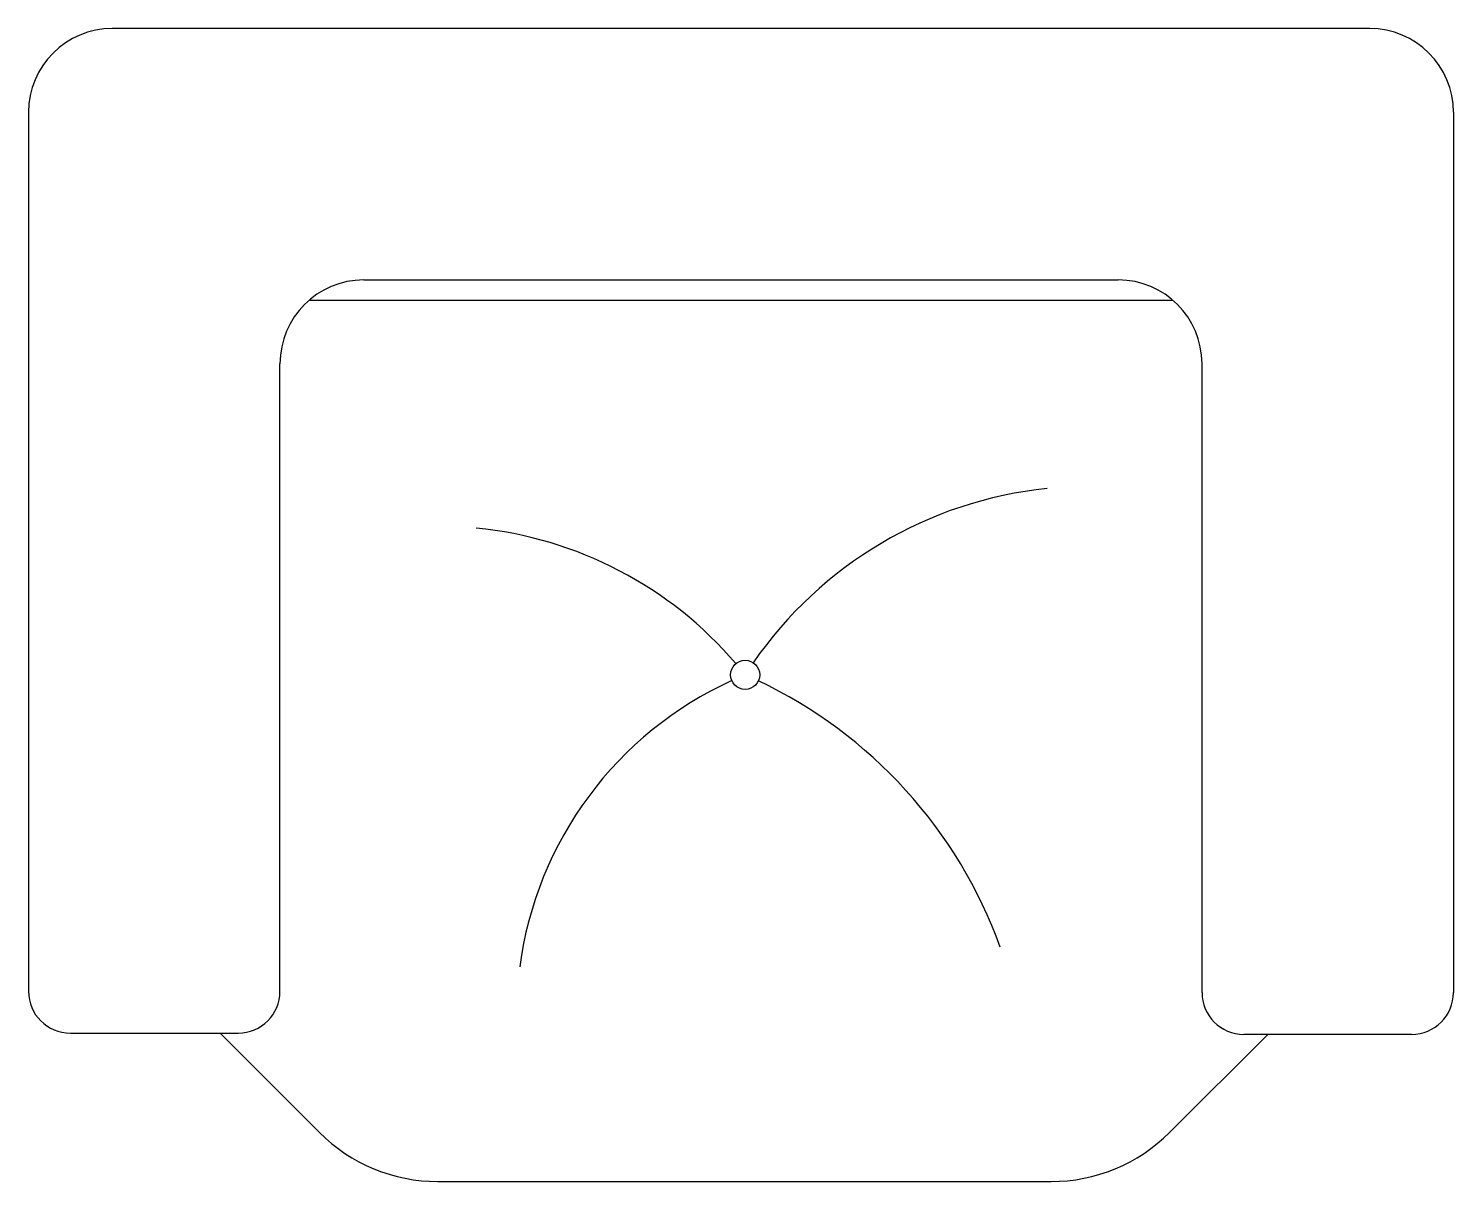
# Model space of a CAD drawing. Extents: x -0.425 to 0.425, y -0.688 to 0.
import ezdxf

# ---------------------------------------------------------------- set-up
doc = ezdxf.new("R2010")
doc.units = 0
doc.layers.get('0').update_dxf_attribs({"linetype": 'CONTINUOUS'})

msp = doc.modelspace()

# ---------------------------------------------------------------- linework, layer by layer
at = {"color": 0}
for p, q in [((0.375, 0), (-0.375, 0)), ((-0.425, -0.05), (-0.425, -0.57429)), ((0.425, -0.05), (0.425, -0.575)), ((-0.225, -0.15), (0.225, -0.15)), ((-0.25759, -0.16208), (0.25759, -0.16208)), ((-0.275, -0.57429), (-0.275, -0.2)), ((0.275, -0.575), (0.275, -0.2)), ((-0.4, -0.59929), (-0.3107, -0.59929)), ((-0.3107, -0.59929), (-0.3, -0.59929)), ((-0.3107, -0.59929), (-0.2515, -0.6585)), ((0.31417, -0.6), (0.25567, -0.6585)), ((0.31417, -0.6), (0.3, -0.6)), ((0.4, -0.6), (0.31417, -0.6)), ((-0.18079, -0.68779), (0.18496, -0.68779))]:
    msp.add_line(p, q, dxfattribs=at)
msp.add_circle((0.00245, -0.38555), 0.00869, dxfattribs=at)
for centre, radius, start, end in [((0.375, -0.05), 0.05, 0, 90), ((-0.375, -0.05), 0.05, 90, 180), ((-0.225, -0.2), 0.05, 90, 180), ((0.225, -0.2), 0.05, 0, 90), ((0.20782, -0.51676), 0.2437, 95.92602, 145.38502), ((-0.18057, -0.53027), 0.23332, 40.46656, 84.42052), ((0.0854, -0.58858), 0.21932, 114.49298, 172.45771), ((-0.11043, -0.64385), 0.28189, 19.89108, 64.62814), ((-0.4, -0.57429), 0.025, 180, 270), ((-0.3, -0.57429), 0.025, 270, 0), ((0.3, -0.575), 0.025, 180, 270), ((0.4, -0.575), 0.025, 270, 0), ((-0.18079, -0.58779), 0.1, 225, 270), ((0.18496, -0.58779), 0.1, 270, 315)]:
    msp.add_arc(centre, radius, start, end, dxfattribs=at)

doc.saveas('drawing.dxf')
